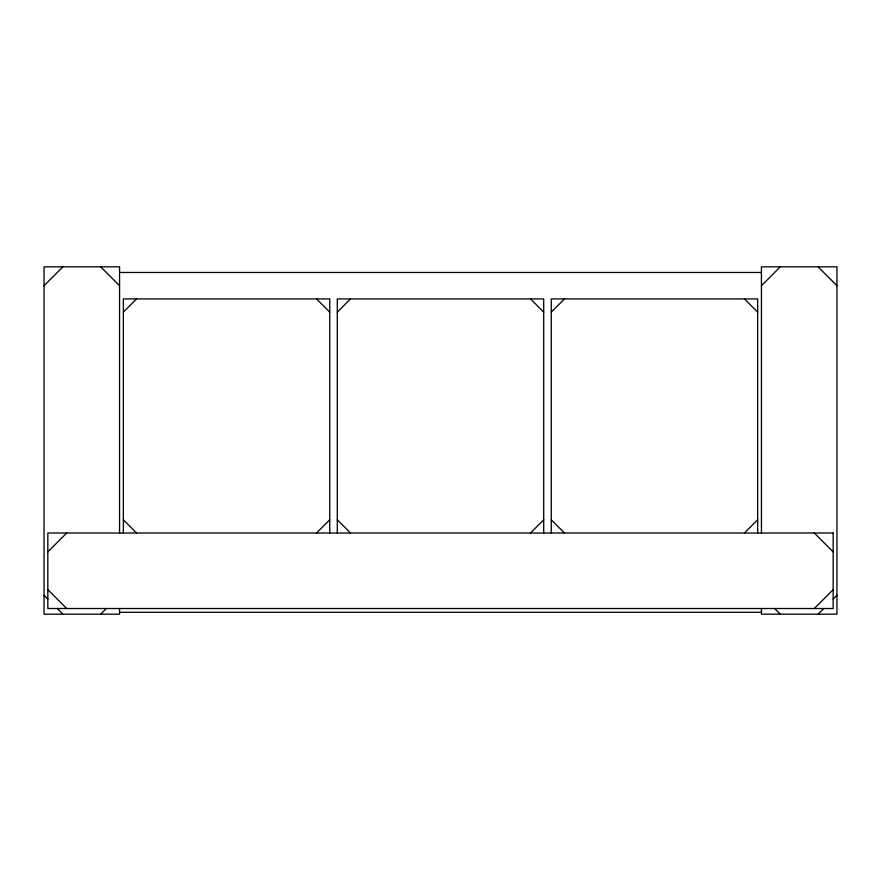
<?xml version="1.0" encoding="UTF-8"?>
<svg xmlns="http://www.w3.org/2000/svg" width="881" height="881" viewBox="0 0 881 881"><rect width="100%" height="100%" fill="white"/><g stroke="black" fill="none" stroke-linecap="round" stroke-linejoin="round"><path stroke-width="1.32" d="M44.05 285.697L62.925 266.822M123.34 312.127L136.555 298.912M47.827 551.88L66.703 533.005M337.302 312.127L350.517 298.912M100.687 614.178L106.348 608.518M316.532 533.005L329.747 519.79M551.253 312.127L564.468 298.912M761.437 285.697L780.313 266.822M530.483 533.005L543.698 519.79M744.445 533.005L757.66 519.79M814.297 608.518L833.173 589.642M818.075 614.178L823.735 608.518M833.173 599.08L836.95 595.303M119.618 272.482L761.382 272.482M119.618 612.295L761.382 612.295M818.075 266.822L836.95 285.697M744.445 298.912L757.66 312.127M814.297 533.005L833.173 551.88M530.483 298.912L543.698 312.127M774.652 608.518L780.313 614.178M551.253 519.79L564.468 533.005M316.532 298.912L329.747 312.127M100.687 266.822L119.563 285.697M337.302 519.79L350.517 533.005M123.34 519.79L136.555 533.005M47.827 589.642L66.703 608.518M44.05 595.303L47.827 599.08M57.265 608.518L62.925 614.178M761.437 533.379L761.437 266.822L836.95 266.822L836.95 614.178L761.437 614.178L761.437 608.793M757.66 533.005L757.66 298.912L551.253 298.912L551.253 533.005M543.698 533.005L543.698 298.912L337.302 298.912L337.302 533.005M329.747 533.005L329.747 298.912L123.34 298.912L123.34 533.005M119.563 533.379L119.563 266.822L44.05 266.822L44.05 614.178L119.563 614.178L119.563 608.793M833.173 533.005L47.827 533.005L47.827 608.518L833.173 608.518L833.173 533.005"/></g></svg>
